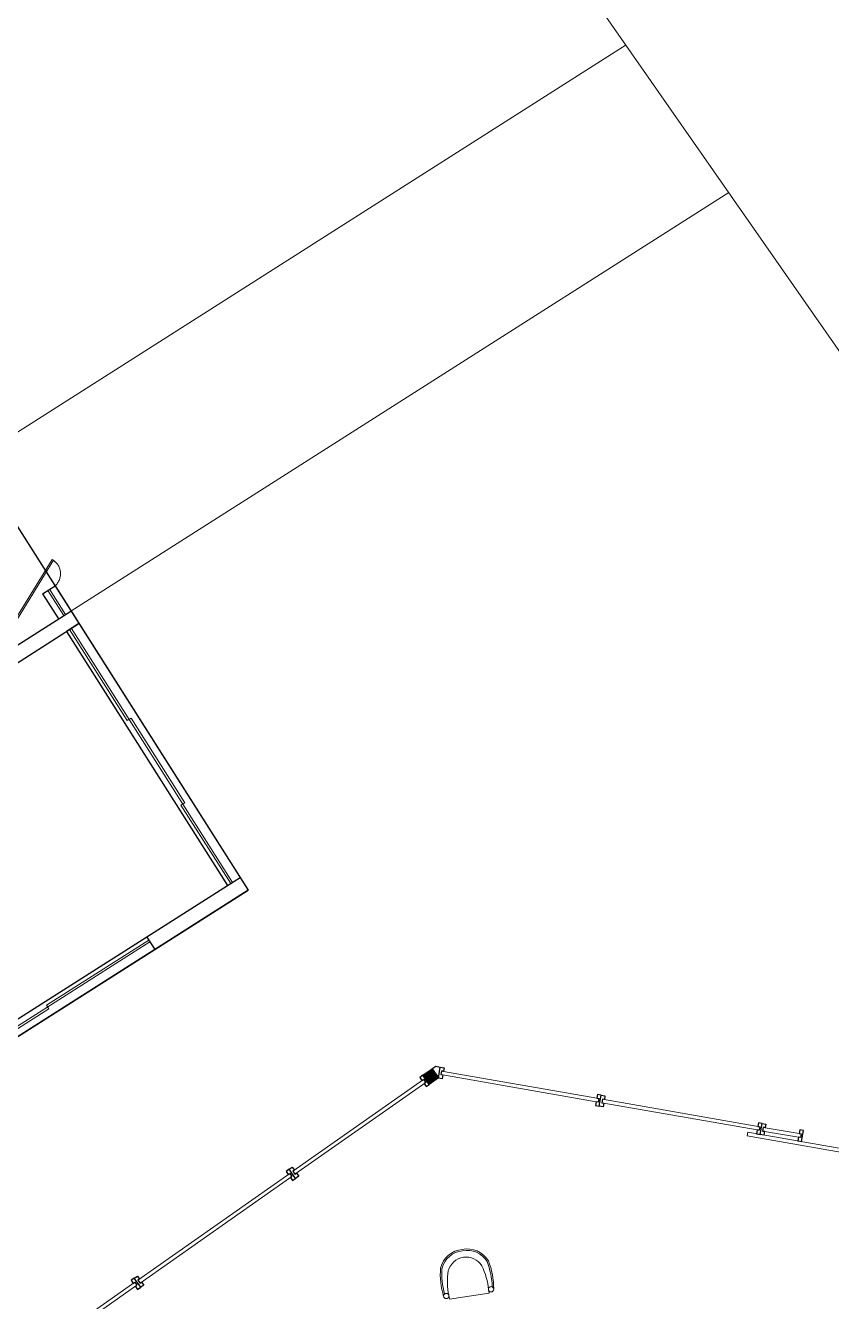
# Model space of a CAD drawing. Header units: metres. Extents: x -71 to 881, y -503 to 661.
# Drawn here: x 200.08 to 210.94, y 516.28 to 533.45 of the extents above; entities that cross this region are included whole.
import ezdxf

# ---------------------------------------------------------------- set-up
doc = ezdxf.new("R2010")
doc.units = ezdxf.units.M
doc.linetypes.add('ACAD_ISO02W100', pattern=[15, 12, -3])
for name, color, linetype, lineweight in [('02. Paredes', 6, 'Continuous', 30), ('03. Esquadria janelas', 2, 'Continuous', 15), ('03. Esquadria Porta', 2, 'Continuous', 15), ('04. Pisos', 8, 'Continuous', 5), ('07. Mobiliário', 51, 'Continuous', 5), ('08. Projeção', 1, 'ACAD_ISO02W100', 5), ('Parede', 6, 'Continuous', 30)]:
    doc.layers.add(name, color=color, linetype=linetype, lineweight=lineweight)

# ---------------------------------------------------------------- blocks, each defined once
blk = doc.blocks.new('pilar')
h = blk.add_hatch(color=6)
h.dxf.hatch_style = 1
h.paths.add_polyline_path([(581.948, 175.423), (582.098, 175.423), (582.098, 175.573), (581.948, 175.573)])
at = {"layer": 'Parede'}
blk.add_lwpolyline([(581.948, 175.423), (582.098, 175.423), (582.098, 175.573), (581.948, 175.573)], close=True, dxfattribs=at)

msp = doc.modelspace()

# ---------------------------------------------------------------- linework, layer by layer
msp.add_line((202.803, 521.878), (202.972, 521.985))
at = {"color": 4}
msp.add_line((202.845, 521.904), (202.87, 521.92), dxfattribs=at)
msp.add_lwpolyline([(179.102, 535.825), (189.848, 542.65), (203.079, 521.816), (192.375, 515.018), (179.102, 535.825)])
at = {"layer": '02. Paredes'}
for p, q in [((200.31, 525.803), (200.479, 525.91)), ((200.479, 525.91), (203.079, 521.816)), ((200.31, 525.803), (200.524, 525.465)), ((197.815, 523.745), (200.693, 525.572)), ((197.922, 523.576), (200.8, 525.404)), ((200.8, 525.404), (200.632, 525.296)), ((200.632, 525.296), (202.803, 521.878)), ((192.375, 515.018), (203.079, 521.816)), ((198.962, 519.439), (202.803, 521.878)), ((201.714, 521.186), (201.822, 521.018)), ((205.555, 519.412), (205.606, 519.448)), ((205.606, 519.448), (205.667, 519.437)), ((210.532, 518.434), (210.558, 518.581))]:
    msp.add_line(p, q, dxfattribs=at)
for points in [[(205.47, 519.229), (205.448, 519.215), (205.477, 519.174), (205.519, 519.203), (205.433, 519.326), (205.391, 519.296), (205.42, 519.255), (205.441, 519.27), (205.47, 519.229)], [(205.675, 519.334), (205.7, 519.33), (205.692, 519.28), (205.642, 519.289), (205.667, 519.437), (205.718, 519.428), (205.709, 519.379), (205.683, 519.383), (205.675, 519.334)], [(207.792, 518.964), (207.767, 518.968), (207.758, 518.919), (207.808, 518.91), (207.834, 519.058), (207.784, 519.067), (207.775, 519.017), (207.801, 519.013), (207.792, 518.964)], [(207.842, 518.955), (207.867, 518.951), (207.859, 518.901), (207.808, 518.91), (207.834, 519.058), (207.884, 519.049), (207.876, 519), (207.85, 519.004), (207.842, 518.955)], [(209.959, 518.585), (209.934, 518.589), (209.925, 518.54), (209.975, 518.531), (210.001, 518.679), (209.951, 518.688), (209.942, 518.638), (209.968, 518.634), (209.959, 518.585)], [(210.008, 518.576), (210.034, 518.572), (210.025, 518.522), (209.975, 518.531), (210.001, 518.679), (210.051, 518.67), (210.043, 518.621), (210.017, 518.625), (210.008, 518.576)], [(210.516, 518.487), (210.491, 518.492), (210.482, 518.442), (210.532, 518.434), (210.558, 518.581), (210.508, 518.59), (210.499, 518.541), (210.525, 518.536), (210.516, 518.487)], [(203.669, 517.965), (203.648, 517.95), (203.677, 517.909), (203.719, 517.939), (203.632, 518.062), (203.591, 518.032), (203.619, 517.991), (203.641, 518.006), (203.669, 517.965)], [(203.71, 517.994), (203.732, 518.009), (203.76, 517.968), (203.719, 517.939), (203.632, 518.062), (203.674, 518.091), (203.703, 518.05), (203.682, 518.035), (203.71, 517.994)], [(201.582, 516.5), (201.561, 516.485), (201.59, 516.444), (201.632, 516.473), (201.546, 516.596), (201.504, 516.567), (201.533, 516.526), (201.554, 516.541), (201.582, 516.5)], [(201.623, 516.529), (201.645, 516.543), (201.673, 516.503), (201.632, 516.473), (201.546, 516.596), (201.587, 516.625), (201.616, 516.584), (201.595, 516.569), (201.623, 516.529)]]:
    msp.add_lwpolyline(points, dxfattribs=at)
at = {"layer": '03. Esquadria janelas'}
for p, q in [((200.381, 525.848), (200.596, 525.51)), ((200.406, 525.864), (200.621, 525.527)), ((200.699, 525.339), (202.87, 521.92)), ((200.674, 525.323), (201.451, 524.099)), ((201.451, 524.099), (201.502, 524.131)), ((201.502, 524.131), (202.226, 522.992)), ((202.175, 522.96), (202.226, 522.992)), ((202.175, 522.96), (202.845, 521.904)), ((201.757, 521.119), (199.005, 519.371)), ((201.741, 521.144), (200.365, 520.27)), ((200.397, 520.22), (199.021, 519.346)), ((200.365, 520.27), (200.397, 520.22))]:
    msp.add_line(p, q, dxfattribs=at)
for points in [[(205.675, 519.334), (207.792, 518.964), (207.801, 519.013), (205.683, 519.383)], [(203.71, 517.994), (205.47, 519.229), (205.441, 519.27), (203.682, 518.035)], [(207.842, 518.955), (209.959, 518.585), (209.968, 518.634), (207.85, 519.004)], [(210.008, 518.576), (210.516, 518.487), (210.525, 518.536), (210.017, 518.625)], [(201.623, 516.529), (203.669, 517.965), (203.641, 518.006), (201.595, 516.569)], [(199.537, 515.063), (201.582, 516.5), (201.554, 516.541), (199.508, 515.104)]]:
    msp.add_lwpolyline(points, close=True, dxfattribs=at)
at = {"layer": '03. Esquadria Porta'}
msp.add_lwpolyline([(199.606, 524.876), (200.457, 526.255), (200.438, 526.266), (199.587, 524.888)], close=True, dxfattribs=at)
at = {"layer": '04. Pisos'}
for p, q in [((199.396, 527.615), (208.168, 533.188)), ((200.693, 525.572), (209.552, 531.205))]:
    msp.add_line(p, q, dxfattribs=at)
msp.add_lwpolyline([(187.546, 563.479), (204.135, 538.963), (219.468, 517)], dxfattribs=at)
at = {"layer": '07. Mobiliário'}
for p, q in [((206.316, 516.441), (206.323, 516.392)), ((205.782, 516.361), (205.79, 516.312)), ((205.79, 516.312), (206.056, 516.352)), ((206.323, 516.392), (206.056, 516.352))]:
    msp.add_line(p, q, dxfattribs=at)
msp.add_lwpolyline([(209.808, 518.56), (211.778, 518.216), (211.77, 518.166), (209.799, 518.511)], close=True, dxfattribs=at)
for centre in [(206.351, 516.447), (205.747, 516.356)]:
    msp.add_circle(centre, 0.0357, dxfattribs=at)
for centre, radius, start, end in [((205.995, 516.65), 0.335, 95.6879, 165.8558), ((205.995, 516.65), 0.315, 95.6879, 165.5469), ((206.028, 516.655), 0.335, 31.2048, 101.3727), ((206.028, 516.655), 0.315, 31.5137, 101.3727), ((206.018, 516.626), 0.254, 99.1376, 163.9457), ((206.013, 516.625), 0.254, 33.1149, 97.923), ((205.466, 516.377), 0.852, 4.3066, 26.9936), ((205.346, 516.45), 1.02, 1.6541, 21.2877), ((205.346, 516.45), 1.04, 0.1267, 21.3853), ((206.707, 516.654), 1.04, 175.6753, 196.9339), ((206.707, 516.654), 1.02, 175.7728, 195.4065), ((206.614, 516.549), 0.852, 170.067, 192.754)]:
    msp.add_arc(centre, radius, start, end, dxfattribs=at)
at = {"layer": '08. Projeção'}
msp.add_arc((200.333, 526.074), 0.219, 311.7374, 61.1904, dxfattribs=at)

# ---------------------------------------------------------------- block references
at = {"xscale": -1, "rotation": 215.0778726686951}
msp.add_blockref('pilar', (-371.631, 328.448), dxfattribs=at)

doc.saveas('drawing.dxf')
